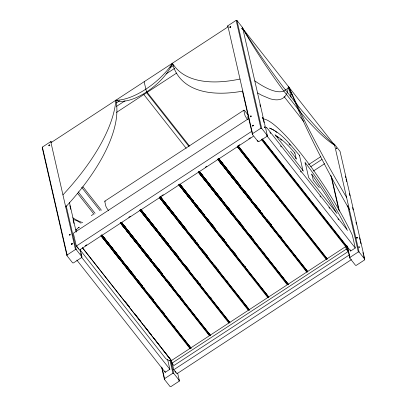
<?xml version="1.0" encoding="UTF-8"?>
<svg xmlns="http://www.w3.org/2000/svg" width="407" height="407" viewBox="0 0 407 407"><rect width="100%" height="100%" fill="white"/><g stroke="black" fill="none" stroke-linecap="round" stroke-linejoin="round"><path stroke-width="0.61" d="M69.394 235.088C70.33 235.597 70.559 233.766 69.388 234.549C68.717 235.846 71.088 233.827 69.612 234.361M311.787 175.02L311.869 174.008L313.268 180.133L319.307 187.617M302.686 170.757L302.777 169.8L299.466 155.342C290.623 145.309 282.295 133.348 269.571 128.057L274.079 130.301M266.412 128.063L266.509 127.325L347.609 230.428M51.76 142.75L51.521 141.728L50.743 141.631L42.399 147.085L42.252 147.787L66.962 255.672L72.619 262.856L73.397 262.947L81.741 257.494L81.888 256.792L80.189 249.379M66.962 255.672L67.109 254.97L42.399 147.085M227.666 26.511L227.813 25.809L236.157 20.35L236.935 20.447L242.592 27.63L267.302 135.511L267.155 136.213L258.811 141.672L258.033 141.575L252.376 134.391L242.47 91.158M177.635 373.077L179.334 380.489L179.187 381.191L170.843 386.65L170.065 386.553L164.408 379.37L164.555 378.668L162.006 367.552M242.445 28.332L242.592 27.63M252.376 134.391L252.523 133.689L227.813 25.809M333.603 144.053L334.381 144.144L340.038 151.328L364.748 259.213L364.601 259.915L356.257 265.369L355.479 265.272L349.822 258.094L349.969 257.392L347.563 246.891M299.252 155.764L299.466 155.342M294.632 153.241L294.851 152.849C289.179 146.484 283.313 140.008 275.885 135.658M49.018 145.502C48.642 146.576 50.646 144.856 49.451 145.146M252.569 125.773C252.386 126.959 254.258 124.679 252.762 125.57M347.247 248.596L346.494 246.723L346.784 246.316M250.539 116.422C249.812 117.628 252.157 115.954 250.885 116.163M230.174 26.933C229.1 28.083 231.573 26.938 230.53 26.73M71.8 243.935C70.767 244.953 73.001 244.19 72.263 243.712M49.14 144.973C47.777 147.171 50.712 143.813 49.328 145.213M230.22 27.121C231.441 25.682 228.556 27.473 230.408 27.361M71.729 243.61C70.365 245.808 73.301 242.45 71.917 243.849M250.575 115.995C249.211 118.193 252.147 114.835 250.763 116.234M252.691 125.244C251.328 127.437 254.263 124.079 252.879 125.483M91.321 215.598L93.203 214.372M50.982 142.659L228.052 26.837M116.341 102.925L119.536 100.839M170.09 67.771L173.814 65.334M116.524 106.369L125.041 100.799M166.015 73.998L174.532 68.427M241.804 28.266C241.794 28.872 242.852 29.441 242.084 28.083M241.921 28.78L242.201 28.597M242.679 29.36L243.142 29.055M116.468 112.434L176.597 73.102M104.833 201.15L243.905 110.18M78.337 227.767L79.304 227.131L77.696 228.296A7.351 6.497 -12.9 0 0 76.048 230.627M248.982 118.356L73.372 233.221L76.312 246.067L79.457 250.056L253.281 136.355M262.276 117.654C261.95 117.776 263.451 119.109 262.556 117.47M262.393 118.167L262.673 117.984M76.312 246.067L251.923 131.202M67.109 254.97L75.453 249.511L76.231 249.608L81.888 256.792M252.523 133.689L260.867 128.23L261.645 128.327L267.302 135.511M264.392 126.898C264.387 127.518 265.425 128.057 264.672 126.719M264.514 127.411L264.789 127.233M85.165 245.818L86.757 244.775M128.734 217.313L130.332 216.27M161.681 195.767L163.273 194.724M205.255 167.267L206.848 166.224M238.197 145.716L239.794 144.673M248.825 138.767L250.422 137.724M308.511 164.667L320.752 156.664M336.233 148.133C335.973 148.479 337.479 149.481 336.508 147.95M336.35 148.647L336.63 148.463M310.811 166.707L321.988 159.396M313.415 171.032L324.588 163.721M356.705 237.52C357.87 239.204 355.55 236.894 356.98 237.342C358.104 239.031 356.166 236.813 356.98 237.342M356.822 238.034L357.102 237.856M82.529 247.955L171.383 360.602L345.675 246.596L346.265 249.165L348.148 251.562L173.86 365.562L171.973 363.171L171.388 360.602L162.815 349.603M171.973 363.171L346.265 249.165M76.826 260.093L165.232 372.319L169.867 369.286L167.653 359.615M262.24 138.812L350.646 251.038L355.28 248.011L352.34 235.165A91.122 16.453 56.8 0 0 320.518 180.372A78.983 14.265 56.8 0 0 310.994 166.784A157.631 28.465 56.8 0 0 301.465 154.187A157.631 28.465 56.8 0 0 292.267 143.01A78.983 14.265 56.8 0 0 283.704 133.638A91.122 16.453 56.8 0 0 262.983 118.966M358.821 246.769C358.857 247.425 359.839 247.939 359.101 246.586M358.938 247.283L359.218 247.1M351.45 259.585L176.903 373.758L173.758 369.765L349.435 254.853M164.555 378.668L172.899 373.214L173.677 373.305L179.334 380.489M349.969 257.392L358.313 251.933L359.091 252.03L364.748 259.213M247.731 116.941L248.626 116.488M76.302 229.238L75.819 229.395M257.555 92.944L261.971 95.391L269.872 98.692A295.355 53.332 56.8 0 0 285.607 95.65L287.006 93.264L288.726 86.915L300.422 112.22A280.082 50.575 56.8 0 0 346.576 197.39M275.809 135.984L278.256 137.434M337.052 213.543L308.654 177.625L305.102 162.118M275.03 131.039L276.933 132.509M280.499 139.204L281.848 140.262M289.016 143.905L290.267 145.284M242.831 28.658A160.623 29.004 56.8 0 0 283.002 86.767L299.038 107.127A160.623 29.004 56.8 0 0 334.615 145.172L242.831 28.658A118.925 21.474 56.8 0 0 283.648 90.837L300.493 112.22A118.925 21.474 56.8 0 0 334.615 145.172M218.905 158.883L240.608 186.147L218.9 158.883L229.98 172.741M230.774 173.733L239.474 184.625M244.612 191.066L248.565 196.016M249.359 197.008L250.147 197.995M250.936 198.987L251.73 199.979M258.45 208.394L259.244 209.386M260.032 210.378L260.821 211.365M288.359 284.554L199.42 171.657L212.093 187.454M212.886 188.446L221.189 198.845M221.978 199.832L222.771 200.824M227.513 206.766L231.863 212.215M179.965 184.351L193.773 201.694L179.96 184.351L192.231 199.695M193.02 200.682L193.808 201.674M194.602 202.661L195.391 203.653M196.576 205.138L204.482 215.044M210.414 222.466L213.97 226.923M223.855 239.301L224.649 240.293M186.508 229.813L160.099 196.591L164.855 202.523M165.644 203.515L175.921 216.387M178.291 219.358L185.012 227.772M185.806 228.765L186.594 229.752M192.918 237.673L194.103 239.158M194.897 240.15L195.686 241.142M196.479 242.129L197.268 243.121M140.639 209.315L157.636 230.601M159.218 232.585L158.43 231.593L159.173 232.611M161.986 236.05L166.728 241.992M167.521 242.979L168.31 243.971M175.819 253.378L177.798 255.85M121.566 222.543L130.26 233.435M131.054 234.427L140.934 246.8M144.887 251.75L150.422 258.679M158.323 268.584L159.508 270.065M160.302 271.057L161.091 272.049M102.091 235.282L122.995 261.543L102.086 235.287L121.464 259.534M122.253 260.521L123.046 261.513M127.391 266.956L130.555 270.92M131.344 271.907L132.133 272.899M132.926 273.886L133.715 274.878M142.018 285.271L142.806 286.263M242.974 189.118L250.076 198.041M250.865 199.033L251.658 200.025M255.601 204.98L259.152 209.442M259.941 210.434L260.734 211.426M261.523 212.418L262.312 213.41M269.017 221.835L269.81 222.827M270.599 223.819L271.388 224.812M307.066 271.576L217.796 159.132L307.738 271.891M199.237 171.266L288.197 284.193L199.415 171.642L221.138 198.875M221.927 199.868L222.715 200.86M223.504 201.852L224.293 202.844M225.478 204.329L231.792 212.261M232.58 213.253L233.369 214.245M238.497 220.686L242.445 225.646M251.124 236.548L251.913 237.54M252.701 238.533L253.495 239.525M198.336 171.861L288.263 284.62M204.426 215.079L194.561 202.686L204.4 215.094M215.079 228.459L207.188 218.549L215.044 228.485M221.001 235.897L224.552 240.354M225.341 241.346L226.129 242.338M234.417 252.747L235.205 253.739M268.788 297.344L178.866 184.595L268.6 297.466M160.104 196.586L177.065 217.898M177.854 218.89L186.533 229.792M190.481 234.747L195.609 241.193M196.398 242.18L197.186 243.172M197.975 244.164L198.764 245.156M203.5 251.104L206.263 254.573M207.051 255.565L207.84 256.558M159.402 197.329L249.313 310.068M157.595 230.632L140.634 209.32L229.172 322.471L139.922 210.068L228.866 323.005M159.961 233.603L166.672 242.028M167.46 243.02L168.249 244.012M169.826 245.991L169.037 245.004L169.795 246.016M173.377 250.453L178.902 257.392M185.999 266.31L188.37 269.286M199.806 283.654L200.595 284.646M229.838 322.797L139.932 210.063L229.65 322.914M140.888 246.83L121.561 222.548L203.424 327.192M141.677 247.822L151.536 260.21M155.876 265.659L161.004 272.105M161.793 273.092L162.581 274.084M168.895 282.015L170.08 283.501M170.869 284.493L171.657 285.485M210.358 335.521L120.462 222.797L210.175 335.643M125.361 264.519L132.066 272.939M133.644 274.923L132.855 273.931L133.608 274.949M134.432 275.915L135.221 276.908M138.38 280.871L141.137 284.34M141.926 285.327L142.72 286.319M143.508 287.311L144.297 288.304M151.002 296.723L153.368 299.7M189.927 348.473L100.967 235.541L190.883 348.244M326.938 259.351L237.266 146.398L326.205 259.335M241.763 187.647L250.04 198.067M250.829 199.059L251.618 200.051M254.38 203.52L260.689 211.457M261.477 212.449L262.266 213.441M266.992 219.393L269.755 222.863M270.543 223.855L271.332 224.847M279.609 235.261L281.975 238.237M217.801 159.127L307.555 272.013M217.969 159.488L225.463 168.915M226.251 169.907L238.075 184.783M238.863 185.775L250.692 200.656M251.877 202.142L263.309 216.524M264.489 218.015L265.278 219.007M266.066 219.999L266.855 220.991M267.643 221.983L275.137 231.405M280.26 237.851L287.749 247.278M293.269 254.222L294.058 255.214M294.846 256.207L295.635 257.193M296.423 258.186L300.366 263.146M301.546 264.636L307.066 271.581M199.43 171.617L222.685 200.875M223.474 201.867L231.756 212.286M232.545 213.278L233.333 214.265M234.122 215.257L234.905 216.249M236.879 218.732L242.399 225.676M243.188 226.668L243.976 227.655M249.491 234.6L253.434 239.56M263.288 251.958L264.077 252.951M198.326 171.866L288.08 284.737M198.504 172.222L220.182 199.501M220.97 200.493L221.759 201.485M222.548 202.477L223.336 203.469M224.125 204.462L232.799 215.369M233.587 216.361L234.376 217.353M235.165 218.345L235.953 219.337M236.742 220.329L245.019 230.744M249.75 236.696L250.539 237.688M251.328 238.68L257.631 246.611M262.362 252.564L263.151 253.556M263.94 254.548L270.248 262.484M276.948 270.914L282.86 278.352M283.648 279.344L287.988 284.798M205.189 216.086L205.978 217.079M219.378 233.939L224.501 240.389M225.29 241.382L226.078 242.374M231.99 249.812L233.567 251.796M234.356 252.783L235.144 253.775M235.933 254.767L236.721 255.759M244.999 266.173L245.787 267.165M179.034 184.956L190.858 199.832M191.646 200.824L203.475 215.705M204.263 216.697L216.086 231.573M217.267 233.058L218.055 234.05M218.844 235.043L219.632 236.035M220.421 237.027L227.518 245.955M229.884 248.926L230.672 249.918M231.461 250.91L232.244 251.902M233.033 252.895L240.13 261.823M246.042 269.261L246.83 270.253M247.619 271.245L252.742 277.691M258.659 285.129L259.442 286.121M260.231 287.113L264.962 293.065M265.751 294.052L268.508 297.527M188.868 232.789L195.569 241.219M196.357 242.211L197.146 243.198M197.934 244.19L198.723 245.182M201.877 249.15L206.212 254.604M207 255.596L207.789 256.588M214.489 265.018L216.855 267.994M217.643 268.986L218.432 269.978M227.101 280.886L227.889 281.878M248.733 309.691L159.391 197.334L248.331 310.271M172.573 214.057L159.173 197.197L159.951 198.229M173.362 215.049L185.185 229.924M186.365 231.41L187.154 232.402M187.942 233.394L197.797 245.787M198.977 247.278L199.766 248.27M200.554 249.262L210.017 261.162M213.563 265.623L214.352 266.616M215.14 267.608L215.929 268.6M216.717 269.592L223.418 278.022M226.175 281.491L226.964 282.483M227.752 283.476L228.541 284.468M229.329 285.46L235.241 292.898M242.333 301.821L248.641 309.758L160.073 196.637L249.654 310.165M168.218 244.032L140.629 209.325L229.93 322.731M170.584 247.003L171.367 247.995M172.156 248.987L178.856 257.417M179.645 258.409L180.433 259.401M184.376 264.362L189.499 270.808M196.988 280.225L198.957 282.707M199.745 283.694L200.534 284.686M210.388 297.085L211.177 298.077M140.863 246.846L121.556 222.553L210.455 335.454M141.651 247.838L151.506 260.231M154.263 263.705L160.963 272.13M161.752 273.122L162.541 274.115M166.875 279.568L170.024 283.537M170.813 284.529L171.601 285.516M172.39 286.508L173.179 287.5M179.879 295.93L180.667 296.922M181.456 297.914L182.244 298.906M204.207 328.19L210.088 335.699L120.452 222.802L209.396 335.739M120.63 223.158L125.356 229.11M126.145 230.103L137.968 244.973M139.148 246.459L150.972 261.335M151.76 262.327L152.549 263.319M153.337 264.311L163.583 277.198M165.949 280.174L175.01 291.58M178.953 296.535L179.741 297.527M180.53 298.519L181.319 299.511M182.102 300.503L187.622 307.443M191.56 312.403L192.348 313.39M193.137 314.382L199.837 322.812M204.172 328.266L210.083 335.704M123.759 262.551L132.036 272.965M134.396 275.936L135.185 276.928M137.154 279.411L142.674 286.35M143.462 287.342L144.251 288.334M149.374 294.775L153.312 299.735M161.981 310.643L164.347 313.614M174.196 326.007L174.985 326.999M100.987 235.531L190.608 348.428L184.697 340.99M101.16 235.892L109.04 245.808M109.829 246.8L121.647 261.67M122.436 262.663L132.682 275.554M135.439 279.024L136.228 280.016M137.017 281.008L145.294 291.417M146.474 292.903L147.263 293.895M148.051 294.887L148.84 295.879M149.628 296.871L157.509 306.786M162.632 313.227L169.724 322.151M175.239 329.095L176.028 330.087M176.816 331.074L177.605 332.066M178.393 333.058L182.331 338.019M284.05 96.54L303.693 121.479M296.744 159.152L290.583 151.15M303.52 171.108L275.035 134.636M269.927 132.524L270.711 133.516M280.474 145.915L281.257 146.907M300.397 171.205L301.18 172.197M319.927 196.001L320.711 196.993M328.912 207.407L329.695 208.394M337.896 218.808L338.68 219.8M266.875 135.78L355.28 248.011M248.153 115.039L244.78 110.78A3.19 0.575 56.8 0 0 243.879 110.668L244.856 114.993A3.21 0.58 56.8 0 0 247.838 119.668M262.205 139.189L346.896 247.054L261.955 139.23M261.798 139.204L307.285 196.947M308.068 197.944L317.872 210.388M318.656 211.386L346.494 246.723M261.416 139.637L347.563 248.992L348.148 251.562M238.171 145.798L327.131 258.725M237.947 145.67L327.309 259.106M237.413 146.774L241.727 152.243M242.511 153.241L252.309 165.68M253.093 166.672L253.876 167.669M254.66 168.666L262.108 178.118M265.634 182.595L266.417 183.588M267.201 184.585L267.984 185.582M268.768 186.574L272.69 191.549M279.741 200.503L280.525 201.501M281.308 202.498L282.097 203.49M218.701 158.532L307.667 271.459M218.874 158.898L307.834 271.83M217.776 159.137L306.741 272.069M217.943 159.508L223.433 166.473M226.175 169.953L233.623 179.406M240.283 187.861L241.066 188.858M241.85 189.855L242.633 190.847M243.422 191.845L244.205 192.837M146.978 92.089L189.413 145.96M146.545 92.633L188.98 146.5M143.763 94.449L186.197 148.321M198.306 171.871L287.271 284.803M198.494 172.263L206.761 182.753M209.513 186.248L210.302 187.251M211.085 188.248L211.874 189.25M212.663 190.247L213.451 191.244M214.235 192.246L218.564 197.741M226.826 208.231L227.615 209.229M228.403 210.231L229.192 211.228M229.975 212.225L230.764 213.227M179.767 184L268.727 296.932M179.955 184.391L268.885 297.278M178.841 184.605L267.801 297.537M179.024 184.997L189.255 197.985M194.765 204.975L195.553 205.978M196.342 206.975L201.063 212.968M212.078 226.953L212.866 227.956M160.297 196.734L249.262 309.666M160.74 199.232L161.523 200.229M162.312 201.226L172.146 213.716M176.475 219.21L177.264 220.207M178.052 221.205L178.836 222.207M179.624 223.204L183.557 228.2M140.827 209.468L229.792 322.4M140.089 210.465L143.239 214.458M144.022 215.461L154.253 228.444M161.727 237.932L162.515 238.934M163.299 239.932L164.087 240.929M164.876 241.931L166.056 243.427M121.362 222.202L210.714 335.633M120.62 223.199L124.949 228.693M126.129 230.189L126.913 231.191M127.701 232.188L128.49 233.186M129.273 234.188L136.747 243.676M141.865 250.168L142.648 251.165M143.437 252.162L144.226 253.164M145.009 254.161L145.798 255.158M146.586 256.161L148.55 258.654M82.916 186.767L101.384 210.21M81.659 187.352L100.127 210.795M78.2 191.88L95.096 213.329M77.564 193.345L94.037 214.26M101.892 234.936L190.852 347.868M101.679 234.814L191.249 348.367M101.15 235.933L107.443 243.92M111.381 248.916L119.246 258.903M128.688 270.889L129.472 271.886M130.26 272.883L131.049 273.886M82.423 247.67L171.388 360.602M80.143 249.969L165.196 357.941A7.351 6.497 -12.9 0 0 171.194 360.516M76.821 246.352L78.709 248.743M175.02 371.011L176.155 372.446M81.461 257.061L169.867 369.286M125.361 301.623L129.65 307.117M134.722 313.614L140.964 321.611M144.088 325.61L149.939 333.109M150.717 334.106L151.501 335.109M153.841 338.105L160.475 346.601M161.253 347.603L162.032 348.601M305.855 163.451C321.494 183.954 335.282 205.891 346.759 228.983M305.011 163.075L305.733 164.031M312.637 175.427L326.607 196.159L336.055 212.047M292.19 95.604L288.726 86.915L287.352 88.726L283.781 91.097A280.082 50.575 56.8 0 1 254.787 80.871M345.395 176.073L345.823 177.925M346.103 179.156L346.667 181.624M349.348 193.335L349.913 195.803M352.599 207.514L353.164 209.981M355.988 222.308L356.41 224.16M359.518 237.719L360.083 240.186M360.363 241.417L360.928 243.885M362.907 252.513L363.329 254.365M363.609 255.596L364.173 258.063M334.381 144.144L359.091 252.03M347.7 205.606L358.313 251.933M350.366 249.817L350.646 251.038M331.578 177.096L339.357 211.065M330.866 175.325L338.787 209.915M346.988 245.742L349.822 258.094M291.086 97.242L288.726 86.915L300.071 114.001A298.255 53.856 56.8 0 0 349.338 209.463M294.851 152.849L295.996 157.84M295.619 157.565L295.904 158.796M259.941 104.711L260.363 106.568M263.192 118.92L264.041 122.624M266.727 134.361L267.155 136.213M236.935 20.447L261.645 128.327M236.157 20.35L260.867 128.23M257.748 140.339L258.033 141.575M247.873 116.87L248.356 118.976M144.149 81.715L146.505 91.987A37.454 16.168 -38.2 0 1 115.873 100.208A169.861 73.326 -38.2 0 1 62.937 194.867M240.008 79.044A176.999 76.409 -38.2 0 1 172.426 63.217A44.297 19.119 -38.2 0 1 115.873 100.208L115.944 100.519M178.902 379.96L179.187 381.191M172.217 363.039L173.758 369.765M170.706 360.337L173.677 373.305M169.928 360.241L172.899 373.214M164.947 371.082L165.232 372.319M161.579 367.033L164.408 379.37M69.439 202.437L76.231 232.082M69.856 205.611L70.706 209.315M73.112 219.816L73.957 223.519M80.042 250.081L80.469 251.933M80.749 253.169L81.314 255.642M66.188 205.754L76.231 249.608M50.743 141.631L75.453 249.511M73.168 219.699A91.122 16.453 56.8 0 1 81.003 223.224M242.776 91.122A185.592 80.118 -38.2 0 1 172.426 63.217A37.454 16.168 -38.2 0 1 146.505 91.987M115.873 100.208A166.595 71.917 -38.2 0 1 65.705 206.944M82.697 222.553A186.152 33.613 56.8 0 1 72.731 217.776M108.766 210.638A3.21 0.58 56.8 0 1 105.784 205.957L104.808 201.638A3.19 0.575 56.8 0 1 105.327 201.379"/></g></svg>
